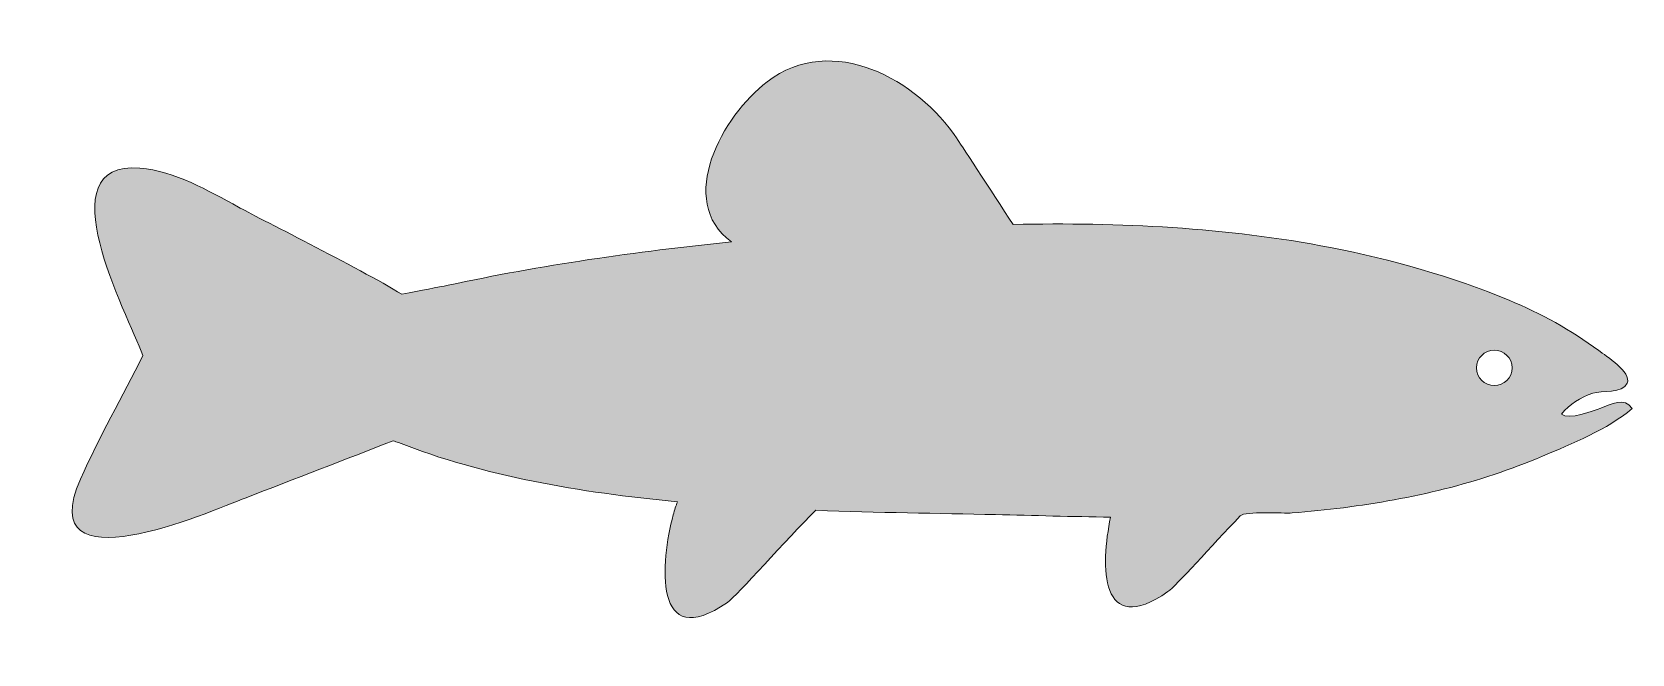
# Model space of a CAD drawing. Header units: inches. Extents: x -3 to 102, y -2 to 38.
import ezdxf

# ---------------------------------------------------------------- set-up
doc = ezdxf.new("R2010")
doc.units = ezdxf.units.IN
doc.header["$MEASUREMENT"] = 0
doc.layers.add('Layer 1', color=7, linetype='Continuous')

msp = doc.modelspace()

# ---------------------------------------------------------------- hatches: boundary and pattern name
at = {"layer": 'Layer 1', "true_color": 0x603813}
h = msp.add_hatch(color=39, dxfattribs=at)
h.dxf.hatch_style = 2
edge = h.paths.add_edge_path()
edge.add_spline(control_points=[(42.94, 24.47), (36.73, 23.85), (30.53, 22.95), (24.5, 21.65), (23.85, 21.51), (22.74, 21.32), (21.48, 21.06), (18.67, 22.78), (11.86, 26.16), (10.83, 26.74), (8.89, 27.81), (6.68, 29.08), (4.42, 29.28), (-1.76, 29.81), (3.55, 19.82), (4.61, 17.08), (3.29, 14.4), (1.74, 11.74), (0.55, 9.02), (-2.61, 1.84), (8.86, 6.85), (11.33, 7.81), (14.53, 9.04), (17.73, 10.28), (20.92, 11.52), (21.04, 11.48), (21.15, 11.43), (21.25, 11.4), (26.79, 9.23), (33.05, 8.14), (39.43, 7.55), (39.33, 7.29), (39.24, 7.01), (39.15, 6.69), (38.32, 3.64), (37.83, -2.37), (42.68, 0.99), (43.32, 1.44), (46.54, 5.13), (48.44, 6.99), (52.46, 6.84), (56.42, 6.79), (60.14, 6.71), (62.63, 6.65), (65.14, 6.58), (67.64, 6.54), (66.97, 3.37), (66.94, -1.39), (71.37, 1.69), (71.91, 2.06), (74.22, 4.67), (76.08, 6.62), (76.42, 6.97), (78.9, 6.77), (79.46, 6.82), (80.57, 6.91), (81.69, 7.02), (82.8, 7.16), (85.02, 7.44), (87.22, 7.84), (89.39, 8.38), (91.56, 8.93), (93.69, 9.63), (95.76, 10.51), (97.67, 11.32), (100.03, 12.25), (101.6, 13.62), (101.12, 14.4), (100.23, 13.88), (99.58, 13.65), (99.01, 13.45), (97.51, 12.85), (97, 13.26), (97.55, 13.89), (98.23, 14.35), (99.04, 14.62), (99.6, 14.8), (101.01, 14.59), (101.29, 15.27), (101.58, 15.98), (99.92, 17.04), (99.43, 17.4), (97.65, 18.72), (95.64, 19.83), (93.59, 20.67), (89.85, 22.22), (85.94, 23.33), (81.97, 24.1), (75.17, 25.43), (68.21, 25.75), (61.29, 25.61), (59.9, 27.73), (57.66, 31.16), (57.65, 31.18), (55.05, 35.06), (49.52, 38.14), (45.27, 34.9), (42.38, 32.7), (39.3, 27.17), (42.94, 24.47)], knot_values=[0, 0, 0, 0, 1, 1, 1, 2, 2, 2, 3, 3, 3, 4, 4, 4, 5, 5, 5, 6, 6, 6, 7, 7, 7, 8, 8, 8, 9, 9, 9, 10, 10, 10, 11, 11, 11, 12, 12, 12, 13, 13, 13, 14, 14, 14, 15, 15, 15, 16, 16, 16, 17, 17, 17, 18, 18, 18, 19, 19, 19, 20, 20, 20, 21, 21, 21, 22, 22, 22, 23, 23, 23, 24, 24, 24, 25, 25, 25, 26, 26, 26, 27, 27, 27, 28, 28, 28, 29, 29, 29, 30, 30, 30, 31, 31, 31, 32, 32, 32, 33, 33, 33, 33], degree=3, periodic=1)
edge = h.paths.add_edge_path()
edge.add_spline(control_points=[(92.63, 17.42), (93.27, 17.42), (93.79, 16.9), (93.79, 16.27), (93.79, 15.63), (93.27, 15.11), (92.63, 15.11), (91.99, 15.11), (91.47, 15.63), (91.47, 16.27), (91.47, 16.9), (91.99, 17.42), (92.63, 17.42)], knot_values=[0, 0, 0, 0, 1, 1, 1, 2, 2, 2, 3, 3, 3, 4, 4, 4, 4], degree=3, periodic=1)

# ---------------------------------------------------------------- linework, layer by layer
at = {"layer": 'Layer 1', "lineweight": 0}
for points, knots in [([(42.94, 24.47), (36.73, 23.85), (30.53, 22.95), (24.5, 21.65), (23.85, 21.51), (22.74, 21.32), (21.48, 21.06), (18.67, 22.78), (11.86, 26.16), (10.83, 26.74), (8.89, 27.81), (6.68, 29.08), (4.42, 29.28), (-1.76, 29.81), (3.55, 19.82), (4.61, 17.08), (3.29, 14.4), (1.74, 11.74), (0.55, 9.02), (-2.61, 1.84), (8.86, 6.85), (11.33, 7.81), (14.53, 9.04), (17.73, 10.28), (20.92, 11.52), (21.04, 11.48), (21.15, 11.43), (21.25, 11.4), (26.79, 9.23), (33.05, 8.14), (39.43, 7.55), (39.33, 7.29), (39.24, 7.01), (39.15, 6.69), (38.32, 3.64), (37.83, -2.37), (42.68, 0.99), (43.32, 1.44), (46.54, 5.13), (48.44, 6.99), (52.46, 6.84), (56.42, 6.79), (60.14, 6.71), (62.63, 6.65), (65.14, 6.58), (67.64, 6.54), (66.97, 3.37), (66.94, -1.39), (71.37, 1.69), (71.91, 2.06), (74.22, 4.67), (76.08, 6.62), (76.42, 6.97), (78.9, 6.77), (79.46, 6.82), (80.57, 6.91), (81.69, 7.02), (82.8, 7.16), (85.02, 7.44), (87.22, 7.84), (89.39, 8.38), (91.56, 8.93), (93.69, 9.63), (95.76, 10.51), (97.67, 11.32), (100.03, 12.25), (101.6, 13.62), (101.12, 14.4), (100.23, 13.88), (99.58, 13.65), (99.01, 13.45), (97.51, 12.85), (97, 13.26), (97.55, 13.89), (98.23, 14.35), (99.04, 14.62), (99.6, 14.8), (101.01, 14.59), (101.29, 15.27), (101.58, 15.98), (99.92, 17.04), (99.43, 17.4), (97.65, 18.72), (95.64, 19.83), (93.59, 20.67), (89.85, 22.22), (85.94, 23.33), (81.97, 24.1), (75.17, 25.43), (68.21, 25.75), (61.29, 25.61), (59.9, 27.73), (57.66, 31.16), (57.65, 31.18), (55.05, 35.06), (49.52, 38.14), (45.27, 34.9), (42.38, 32.7), (39.3, 27.17), (42.94, 24.47)], [0, 0, 0, 0, 1, 1, 1, 2, 2, 2, 3, 3, 3, 4, 4, 4, 5, 5, 5, 6, 6, 6, 7, 7, 7, 8, 8, 8, 9, 9, 9, 10, 10, 10, 11, 11, 11, 12, 12, 12, 13, 13, 13, 14, 14, 14, 15, 15, 15, 16, 16, 16, 17, 17, 17, 18, 18, 18, 19, 19, 19, 20, 20, 20, 21, 21, 21, 22, 22, 22, 23, 23, 23, 24, 24, 24, 25, 25, 25, 26, 26, 26, 27, 27, 27, 28, 28, 28, 29, 29, 29, 30, 30, 30, 31, 31, 31, 32, 32, 32, 33, 33, 33, 33]), ([(92.63, 17.42), (93.27, 17.42), (93.79, 16.9), (93.79, 16.27), (93.79, 15.63), (93.27, 15.11), (92.63, 15.11), (91.99, 15.11), (91.47, 15.63), (91.47, 16.27), (91.47, 16.9), (91.99, 17.42), (92.63, 17.42)], [0, 0, 0, 0, 1, 1, 1, 2, 2, 2, 3, 3, 3, 4, 4, 4, 4])]:
    msp.add_open_spline(points, degree=3, knots=knots, dxfattribs=at)

doc.saveas('drawing.dxf')
